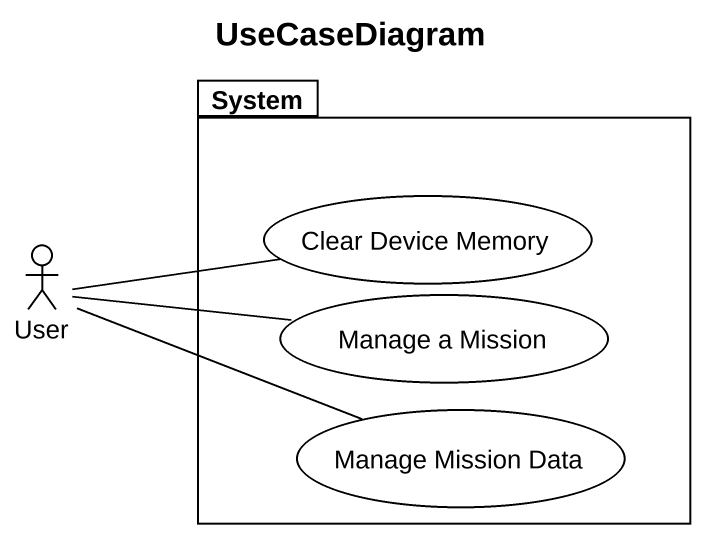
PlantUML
@startuml
title UseCaseDiagram
package System {
  usecase "Clear Device Memory" as Clear_Device_Memory
  usecase "Manage a Mission" as Manage_a_Mission
  usecase "Manage Mission Data" as Manage_Mission_Data
}
actor User
User -right- Clear_Device_Memory
User -right- Manage_a_Mission
User -right- Manage_Mission_Data
@enduml
